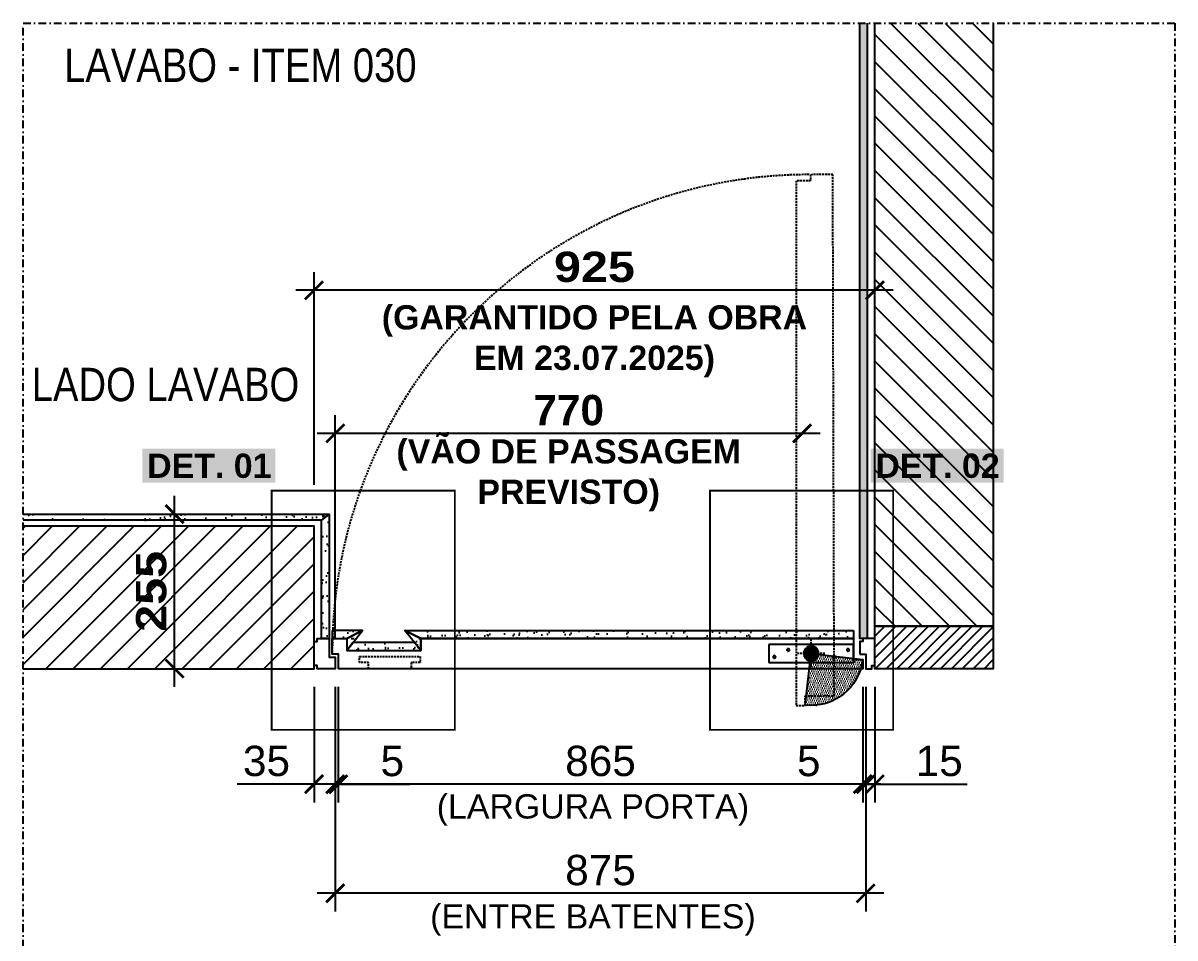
# Model space of a CAD drawing. Header units: millimetres. Extents: x -63251 to 507826, y 5339 to 217512.
# Drawn here: x 87599 to 89499, y 89381 to 90891 of the extents above; entities that cross this region are included whole.
import ezdxf

# ---------------------------------------------------------------- set-up
doc = ezdxf.new("R2010")
doc.units = ezdxf.units.MM
doc.header["$PDMODE"] = 3
doc.linetypes.add('TRAÇO 1-1', pattern=[9.524999999999995, 6.349999999999998, -3.174999999999998])
doc.linetypes.add('TRAÇO E PONTO 1-1', pattern=[25.399999999999995, 12.7, -6.349999999999998, 0, -6.349999999999998])
for name, color, linetype in [('COTAS', 9, 'Continuous'), ('DB 1475.24 - Amanda Rosales e Bruno Haidar - Terreo - Obra$0$ARQ-PISO-01', 8, 'Continuous'), ('DETALHE', 10, 'Continuous'), ('FERRAGEM', 3, 'Continuous'), ('GESSO', 1, 'Continuous'), ('LAYOUT', 4, 'Continuous'), ('MARCENARIA', 4, 'Continuous'), ('MARCENARIA . M', 4, 'Continuous'), ('PAREDE', 94, 'Continuous'), ('PROJEÇÃO', 8, 'Continuous'), ('TEXTO', 105, 'Continuous'), ('TEXTO TRAÇO PONTO', 105, 'TRAÇO E PONTO 1-1')]:
    doc.layers.add(name, color=color, linetype=linetype)
doc.styles.add('MEDIDA OFICIAL', font='ariblk.ttf')
doc.styles.add('PADRÃO', font='arial.ttf')
doc.styles.add('PADRÃO NEGRITO', font='arialbd.ttf')
doc.styles.add('TITULO', font='swissck.ttf')
doc.dimstyles.new('1-20', dxfattribs={"dimscale": 20, "dimtxt": 2.5, "dimasz": 1.5, "dimexe": 1.5, "dimexo": 1.5, "dimtad": 1, "dimtxsty": 'PADRÃO', "dimblk": 'ARCHTICK', "dimcen": 2.5, "dimdle": 1.5, "dimclrd": 9, "dimclre": 9, "dimclrt": 6, "dimadec": 0, "dimazin": 0, "dimtfac": 1, "dimtmove": 0, "dimatfit": 3, "dimfxl": 1.25, "dimlwd": -1, "dimlwe": -1, "dimarcsym": 0})
doc.dimstyles.new('1-20 VERDE', dxfattribs={"dimscale": 20, "dimtxt": 2.5, "dimasz": 1.5, "dimexe": 1.5, "dimexo": 1.5, "dimtad": 1, "dimtxsty": 'PADRÃO NEGRITO', "dimblk": 'ARCHTICK', "dimcen": 2.5, "dimdle": 1.5, "dimclrd": 9, "dimclre": 9, "dimclrt": 102, "dimadec": 0, "dimazin": 0, "dimtfac": 1, "dimtmove": 0, "dimatfit": 3, "dimfxl": 1.25, "dimlwd": -1, "dimlwe": -1, "dimarcsym": 0})
doc.dimstyles.new('Med. Ofic.1-20', dxfattribs={"dimscale": 20, "dimtxt": 2.5, "dimasz": 1.5, "dimexe": 1.5, "dimexo": 1.5, "dimtad": 1, "dimtxsty": 'MEDIDA OFICIAL', "dimblk": 'ARCHTICK', "dimcen": 2.5, "dimdle": 1.5, "dimclrd": 9, "dimclre": 9, "dimclrt": 10, "dimadec": 0, "dimazin": 0, "dimtfac": 1, "dimtmove": 0, "dimatfit": 3, "dimfxl": 1.25, "dimlwd": -1, "dimlwe": -1, "dimarcsym": 0})
pattern_1 = [(74.36991540190378, (103483.6075950137, -39066.51193267379), (-15.3224155563173, 19.09651535593669), [0, -19.30399999999999, 0, -21.58999999999999, 0, -20.63749999999999]), (44.36991540190374, (103483.6075950137, -39066.51193267379), (-3.523834756584147, 42.15870142483387), [0, -10.41399999999999, 0, -17.39899999999997, 0, -6.667499999999992]), (4.369915401903683, (103471.1107979182, -39075.88453654658), (31.59657189758846, 23.78726828621821), [0, -6.34999999999999, 0, -22.85999999999996, 0, -29.84499999999996]), (354.3699154019038, (103471.1107979182, -39075.88453654658), (23.85436853890376, 31.82387389696857), [0, -3.174999999999999, 0, -14.986, 0, -17.14499999999999])]

# ---------------------------------------------------------------- blocks, each defined once
blk = doc.blocks.new('_ArchTick')
at = {"color": 0, "linetype": 'ByBlock', "const_width": 0.15}
blk.add_lwpolyline([(-0.5, -0.5), (0.5, 0.5)], dxfattribs=at)
blk = doc.blocks.new('*D1539')
at = {"layer": 'COTAS', "color": 9, "transparency": 16777216}
for p, q in [((88984.23649449287, 89795.69812733524), (88984.23649449287, 89605.15764727807)), ((88989.23649127514, 89795.69815020596), (88989.23649127514, 89605.15764727807)), ((88984.23649449287, 89635.15764727807), (88866.08506202357, 89635.15764727807)), ((88989.23649127514, 89635.15764727807), (88984.23649449287, 89635.15764727807)), ((88989.23649127514, 89635.15764727807), (89019.23649127514, 89635.15764727807))]:
    blk.add_line(p, q, dxfattribs=at)
at = {"layer": 'Defpoints', "color": 0, "transparency": 16777216}
for p in [(88984.23649449287, 89825.69812733524), (88989.23649127514, 89825.69815020596), (88984.23649449287, 89635.15764727807)]:
    blk.add_point(p, dxfattribs=at)
at = {"layer": 'COTAS', "color": 9, "transparency": 16777216, "xscale": 30, "yscale": 30, "zscale": 30}
blk.add_blockref('_ArchTick', (88984.23649449287, 89635.15764727807), dxfattribs=at)
at = {"layer": 'COTAS', "color": 9, "transparency": 16777216, "xscale": 30, "yscale": 30, "zscale": 30, "rotation": 180}
blk.add_blockref('_ArchTick', (88989.23649127514, 89635.15764727807), dxfattribs=at)
at = {"layer": 'COTAS', "color": 6, "transparency": 16777216, "insert": (88895.16077825821, 89673.08397742813), "char_height": 50, "attachment_point": 5, "style": 'PADRÃO'}
blk.add_mtext('5', dxfattribs=at)
blk = doc.blocks.new('*D1540')
at = {"layer": 'COTAS', "color": 9, "transparency": 16777216}
for p, q in [((88119.23809897389, 89795.69801261333), (88119.23809897389, 89605.15753321412)), ((88984.23679627923, 89795.69801284824), (88984.23679627923, 89605.15753321412)), ((89014.23679627923, 89635.15753321412), (88089.23809897389, 89635.15753321412))]:
    blk.add_line(p, q, dxfattribs=at)
at = {"layer": 'Defpoints', "color": 0, "transparency": 16777216}
for p in [(88119.23809897389, 89825.69801261333), (88984.23679627923, 89825.69801284824), (88119.23809897389, 89635.15753321412)]:
    blk.add_point(p, dxfattribs=at)
at = {"layer": 'COTAS', "color": 9, "transparency": 16777216, "xscale": 30, "yscale": 30, "zscale": 30, "rotation": 180}
blk.add_blockref('_ArchTick', (88119.23809897389, 89635.15753321412), dxfattribs=at)
at = {"layer": 'COTAS', "color": 9, "transparency": 16777216, "xscale": 30, "yscale": 30, "zscale": 30}
blk.add_blockref('_ArchTick', (88984.23679627923, 89635.15753321412), dxfattribs=at)
at = {"layer": 'COTAS', "color": 6, "transparency": 16777216, "insert": (88551.73744762657, 89673.18618260021), "char_height": 50, "attachment_point": 5, "style": 'PADRÃO'}
blk.add_mtext('865', dxfattribs=at)
blk = doc.blocks.new('*D1541')
at = {"layer": 'COTAS', "color": 9, "transparency": 16777216}
for p, q in [((88114.23795706112, 89795.69798626465), (88114.23795706112, 89605.15753321412)), ((88119.23809897389, 89795.69801261333), (88119.23809897389, 89605.15753321412)), ((88114.23795706112, 89635.15753321412), (88084.23795706112, 89635.15753321412)), ((88114.23795706112, 89635.15753321412), (88119.23809897389, 89635.15753321412)), ((88119.23809897389, 89635.15753321412), (88237.38953144319, 89635.15753321412))]:
    blk.add_line(p, q, dxfattribs=at)
at = {"layer": 'Defpoints', "color": 0, "transparency": 16777216}
for p in [(88114.23795706112, 89825.69798626465), (88119.23809897389, 89825.69801261333), (88119.23809897389, 89635.15753321412)]:
    blk.add_point(p, dxfattribs=at)
at = {"layer": 'COTAS', "color": 9, "transparency": 16777216, "xscale": 30, "yscale": 30, "zscale": 30}
blk.add_blockref('_ArchTick', (88114.23795706112, 89635.15753321412), dxfattribs=at)
at = {"layer": 'COTAS', "color": 9, "transparency": 16777216, "xscale": 30, "yscale": 30, "zscale": 30, "rotation": 180}
blk.add_blockref('_ArchTick', (88119.23809897389, 89635.15753321412), dxfattribs=at)
at = {"layer": 'COTAS', "color": 6, "transparency": 16777216, "insert": (88208.31381520854, 89673.08386336418), "char_height": 50, "attachment_point": 5, "style": 'PADRÃO'}
blk.add_mtext('5', dxfattribs=at)
blk = doc.blocks.new('*D1542')
at = {"layer": 'COTAS', "color": 9, "transparency": 16777216}
for p, q in [((88114.23795706112, 89795.69798626465), (88114.23795706112, 89425.15753321412)), ((88989.23649127514, 89795.6979862521), (88989.23649127514, 89425.15753321412)), ((89019.23649127514, 89455.15753321412), (88084.23795706112, 89455.15753321412))]:
    blk.add_line(p, q, dxfattribs=at)
at = {"layer": 'Defpoints', "color": 0, "transparency": 16777216}
for p in [(88114.23795706112, 89825.69798626465), (88989.23649127514, 89825.6979862521), (88114.23795706112, 89455.15753321412)]:
    blk.add_point(p, dxfattribs=at)
at = {"layer": 'COTAS', "color": 9, "transparency": 16777216, "xscale": 30, "yscale": 30, "zscale": 30, "rotation": 180}
blk.add_blockref('_ArchTick', (88114.23795706112, 89455.15753321412), dxfattribs=at)
at = {"layer": 'COTAS', "color": 9, "transparency": 16777216, "xscale": 30, "yscale": 30, "zscale": 30}
blk.add_blockref('_ArchTick', (88989.23649127514, 89455.15753321412), dxfattribs=at)
at = {"layer": 'COTAS', "color": 6, "transparency": 16777216, "insert": (88551.73722416813, 89493.18618260021), "char_height": 50, "attachment_point": 5, "style": 'PADRÃO'}
blk.add_mtext('875', dxfattribs=at)
blk = doc.blocks.new('*D1543')
at = {"layer": 'COTAS', "color": 9, "ltscale": 0.4, "transparency": 16777216}
for p, q in [((88079.23744663715, 90128.8691113327), (88079.23744663715, 90479.85364705764)), ((89004.23692380688, 89943.86931765702), (89004.23692380688, 90479.85364705764))]:
    blk.add_line(p, q, dxfattribs=at)
at = {"layer": 'COTAS', "color": 9, "linetype": 'Continuous', "ltscale": 0.4, "transparency": 16777216}
blk.add_line((89034.23692380688, 90449.85364705764), (88049.23744663715, 90449.85364705764), dxfattribs=at)
at = {"layer": 'Defpoints', "color": 0, "ltscale": 0.4, "transparency": 16777216}
for p in [(88079.23744663715, 90449.85364705764), (88079.23744663715, 90098.8691113327), (89004.23692380688, 89913.86931765702)]:
    blk.add_point(p, dxfattribs=at)
at = {"layer": 'COTAS', "color": 9, "ltscale": 0.4, "transparency": 16777216, "xscale": 30, "yscale": 30, "zscale": 30, "rotation": 180}
blk.add_blockref('_ArchTick', (88079.23744663715, 90449.85364705764), dxfattribs=at)
at = {"layer": 'COTAS', "color": 9, "ltscale": 0.4, "transparency": 16777216, "xscale": 30, "yscale": 30, "zscale": 30}
blk.add_blockref('_ArchTick', (89004.23692380688, 90449.85364705764), dxfattribs=at)
at = {"layer": 'COTAS', "color": 10, "ltscale": 0.4, "transparency": 16777216, "insert": (88541.73718522201, 90488.20630735777), "char_height": 50, "attachment_point": 5, "style": 'MEDIDA OFICIAL'}
blk.add_mtext('925', dxfattribs=at)
blk = doc.blocks.new('*D1544')
at = {"layer": 'COTAS', "color": 9, "ltscale": 0.4, "transparency": 16777216}
for p, q in [((88114.23795706117, 89874.69829306561), (88114.23795706117, 90243.87029844079)), ((88914.21893834033, 90213.87029844079), (88084.23795706117, 90213.87029844079))]:
    blk.add_line(p, q, dxfattribs=at)
at = {"layer": 'Defpoints', "color": 0, "ltscale": 0.4, "transparency": 16777216}
for p in [(88114.23795706117, 90213.87029844079), (88884.21893834033, 90213.87029844079), (88114.23795706117, 89844.69829306561)]:
    blk.add_point(p, dxfattribs=at)
at = {"layer": 'COTAS', "color": 9, "ltscale": 0.4, "transparency": 16777216, "xscale": 30, "yscale": 30, "zscale": 30, "rotation": 180}
blk.add_blockref('_ArchTick', (88114.23795706117, 90213.87029844079), dxfattribs=at)
at = {"layer": 'COTAS', "color": 9, "ltscale": 0.4, "transparency": 16777216, "xscale": 30, "yscale": 30, "zscale": 30}
blk.add_blockref('_ArchTick', (88884.21893834033, 90213.87029844079), dxfattribs=at)
at = {"layer": 'COTAS', "color": 102, "ltscale": 0.4, "transparency": 16777216, "insert": (88499.22844770075, 90251.89894782688), "char_height": 50, "attachment_point": 5, "style": 'PADRÃO NEGRITO'}
blk.add_mtext('770', dxfattribs=at)
blk = doc.blocks.new('*D1545')
at = {"layer": 'COTAS', "color": 9, "transparency": 16777216}
for p, q in [((88079.23742875422, 89795.69801261334), (88079.23742875422, 89605.15753321412)), ((88114.23795706112, 89795.69798626465), (88114.23795706112, 89605.15753321412)), ((88079.23742875422, 89635.15753321412), (87952.2728994227, 89635.15753321412)), ((88144.23795706112, 89635.15753321412), (88079.23742875422, 89635.15753321412))]:
    blk.add_line(p, q, dxfattribs=at)
at = {"layer": 'Defpoints', "color": 0, "transparency": 16777216}
for p in [(88079.23742875422, 89825.69801261334), (88114.23795706112, 89825.69798626465), (88079.23742875422, 89635.15753321412)]:
    blk.add_point(p, dxfattribs=at)
at = {"layer": 'COTAS', "color": 9, "transparency": 16777216, "xscale": 30, "yscale": 30, "zscale": 30, "rotation": 180}
blk.add_blockref('_ArchTick', (88079.23742875422, 89635.15753321412), dxfattribs=at)
at = {"layer": 'COTAS', "color": 9, "transparency": 16777216, "xscale": 30, "yscale": 30, "zscale": 30}
blk.add_blockref('_ArchTick', (88114.23795706112, 89635.15753321412), dxfattribs=at)
at = {"layer": 'COTAS', "color": 6, "transparency": 16777216, "insert": (88000.75516408846, 89673.20323580621), "char_height": 50, "attachment_point": 5, "style": 'PADRÃO'}
blk.add_mtext('35', dxfattribs=at)
blk = doc.blocks.new('*D1546')
at = {"layer": 'COTAS', "color": 9, "transparency": 16777216}
for p, q in [((88989.23649127514, 89795.6981003161), (88989.23649127514, 89605.15753321412)), ((89004.23692380688, 89795.69798456904), (89004.23692380688, 89605.15753321412)), ((88989.23649127514, 89635.15753321412), (88959.23649127514, 89635.15753321412)), ((88989.23649127514, 89635.15753321412), (89004.23692380688, 89635.15753321412)), ((89004.23692380688, 89635.15753321412), (89156.52887469364, 89635.15753321412))]:
    blk.add_line(p, q, dxfattribs=at)
at = {"layer": 'Defpoints', "color": 0, "transparency": 16777216}
for p in [(88989.23649127514, 89825.6981003161), (89004.23692380688, 89825.69798456904), (89004.23692380688, 89635.15753321412)]:
    blk.add_point(p, dxfattribs=at)
at = {"layer": 'COTAS', "color": 9, "transparency": 16777216, "xscale": 30, "yscale": 30, "zscale": 30}
blk.add_blockref('_ArchTick', (88989.23649127514, 89635.15753321412), dxfattribs=at)
at = {"layer": 'COTAS', "color": 9, "transparency": 16777216, "xscale": 30, "yscale": 30, "zscale": 30, "rotation": 180}
blk.add_blockref('_ArchTick', (89004.23692380688, 89635.15753321412), dxfattribs=at)
at = {"layer": 'COTAS', "color": 6, "transparency": 16777216, "insert": (89110.38289925027, 89673.18618260021), "char_height": 50, "attachment_point": 5, "style": 'PADRÃO'}
blk.add_mtext('15', dxfattribs=at)
blk = doc.blocks.new('*D1547')
at = {"layer": 'COTAS', "color": 9, "linetype": 'Continuous', "ltscale": 0.4, "transparency": 16777216}
blk.add_line((87849.23795706169, 89795.69801261331), (87849.23795706169, 90110.69864291759), dxfattribs=at)
at = {"layer": 'COTAS', "color": 9, "ltscale": 0.4, "transparency": 16777216}
for p, q in [((87879.23795706124, 90080.69864291759), (87879.23795706169, 90080.69864291759)), ((87879.2379570611, 89825.69801261331), (87879.23795706169, 89825.69801261331))]:
    blk.add_line(p, q, dxfattribs=at)
at = {"layer": 'Defpoints', "color": 0, "ltscale": 0.4, "transparency": 16777216}
for p in [(87849.23795706124, 90080.69864291759), (87849.23795706169, 90080.69864291759), (87849.2379570611, 89825.69801261331)]:
    blk.add_point(p, dxfattribs=at)
at = {"layer": 'COTAS', "color": 9, "ltscale": 0.4, "transparency": 16777216, "xscale": 30, "yscale": 30, "zscale": 30}
for p, rotation in [((87849.23795706169, 90080.69864291759), 90), ((87849.23795706169, 89825.69801261331), 270)]:
    blk.add_blockref('_ArchTick', p, dxfattribs=dict(at, rotation=rotation))
at = {"layer": 'COTAS', "color": 10, "ltscale": 0.4, "transparency": 16777216, "insert": (87810.88529676155, 89953.19832776542), "char_height": 50, "attachment_point": 5, "rotation": 90, "style": 'MEDIDA OFICIAL'}
blk.add_mtext('255', dxfattribs=at)
blk = doc.blocks.new('pivo geris')
at = {"transparency": 33554636}
h = blk.add_hatch(dxfattribs=at)
h.set_pattern_fill('DOTS', color=254)
h.set_pattern_definition([(0, (-34510.69790847076, -14758.76959455385), (0.79375, 1.5875), [0, -1.5875])])
edge = h.paths.add_edge_path()
edge.add_arc((2.328306436538696e-08, 0), 12.5, 0, 360)
at = {"layer": 'FERRAGEM', "color": 102, "linetype": 'TRAÇO 1-1', "ltscale": 0.1}
blk.add_lwpolyline([(-70.00000000005821, 14.99999999999636), (69.99999999994179, 14.99999999999636), (69.99999999994179, -15.00000000000364), (-70.00000000005821, -15.00000000000364)], close=True, dxfattribs=at)
for centre, radius in [((-60.75000000005821, 5.750000000021828), 2.25), ((-5.820766091346741e-11, 0), 12.5), ((-5.820766091346741e-11, 0), 7), ((37.75000017491402, 5.750000000021828), 2.25), ((-37.75000000005821, -5.750000000003638), 2.25), ((60.75000017491402, -5.750000000003638), 2.25)]:
    blk.add_circle(centre, radius, dxfattribs=at)
at = {"layer": 'LAYOUT', "color": 10, "linetype": 'TRAÇO 1-1', "ltscale": 0.5}
for p, q in [((-5.820766091346741e-11, -22.5), (-5.820766091346741e-11, 22.5)), ((-22.50000000005821, 0), (22.49999999994179, 0))]:
    blk.add_line(p, q, dxfattribs=at)

msp = doc.modelspace()

# ---------------------------------------------------------------- hatches: boundary and pattern name
at = {"layer": 'DB 1475.24 - Amanda Rosales e Bruno Haidar - Terreo - Obra$0$ARQ-PISO-01'}
h = msp.add_hatch(dxfattribs=at)
h.set_pattern_fill('ANSI31', color=256, scale=10, angle=450)
h.set_pattern_definition([(135, (201575.990860007, 34202.17394800644), (-22.45064030267289, -22.45064030267288), [])])
h.paths.add_polyline_path([(89004.23743056953, 90890.69734134126), (89004.23743056953, 89895.69798456904), (89199.23667413156, 89895.69798456904), (89199.23667413156, 90890.69734134126)])
h = msp.add_hatch(dxfattribs=at)
h.set_pattern_fill('ANSI31', color=256, scale=10, angle=360)
h.set_pattern_definition([(45, (33375.71323001565, -22448.05541682411), (-22.45064030267288, 22.45064030267289), [])])
h.paths.add_polyline_path([(87599.23795706115, 90060.69801261334), (88079.23812738775, 90060.69801308392), (88079.2377867345, 90015.6980121427), (88079.23709398347, 90015.69801355459), (88079.23743463671, 89825.6980144958), (87599.23795706115, 89825.69801261334)])
at = {"layer": 'GESSO'}
h = msp.add_hatch(dxfattribs=at)
h.set_pattern_fill('ANSI31', color=256, scale=4)
h.set_pattern_definition([(45, (-359843.2722778517, 63750.17234280531), (-8.980256121069154, 8.980256121069154), [])])
h.paths.add_polyline_path([(89199.23667413156, 89895.69798456901), (89004.23692380688, 89895.69798456904), (89004.23692380688, 89825.69798456904), (89199.23667413156, 89825.69798456901)])
at = {"layer": 'MARCENARIA . M'}
h = msp.add_hatch(dxfattribs=at)
h.set_pattern_fill('AR-SAND', color=10, scale=0.5)
h.set_pattern_definition([(37.50000000000001, (23199.35344592156, -21955.53196668679), (-0.8000156479920228, 24.47066186646712), [0, -19.304, 0, -21.59, 0, -20.6375]), (7.499999999999999, (23199.35344592156, -21955.53196668679), (22.47616415690013, 35.84125502841771), [0, -10.414, 0, -17.399, 0, -6.6675]), (327.5, (23183.73244592156, -21955.53196668679), (39.5496185120729, 0.0718592339272881), [0, -6.35, 0, -22.86, 0, -29.845]), (317.5, (23183.73244592156, -21955.53196668679), (38.17782262361486, 11.14646616286081), [0, -3.175, 0, -14.986, 0, -17.145])])
h.paths.add_polyline_path([(88991.73618467366, 90890.69734134126), (88979.23732135701, 90890.69734134126), (88979.23713527361, 89875.69764130084), (88991.73375404335, 89875.69778699215)])
h = msp.add_hatch(dxfattribs=at)
h.set_pattern_fill('AR-SAND', color=10, scale=0.5)
h.set_pattern_definition([(37.50000000000001, (22306.85387795939, -21965.53241777941), (-0.8000156479920228, 24.47066186646712), [0, -19.304, 0, -21.59, 0, -20.6375]), (7.499999999999999, (22306.85387795939, -21965.53241777941), (22.47616415690013, 35.84125502841771), [0, -10.414, 0, -17.399, 0, -6.6675]), (327.5, (22291.2328779594, -21965.53241777941), (39.5496185120729, 0.0718592339272881), [0, -6.35, 0, -22.86, 0, -29.845]), (317.5, (22291.2328779594, -21965.53241777941), (38.17782262361486, 11.14646616286081), [0, -3.175, 0, -14.986, 0, -17.145])])
h.paths.add_polyline_path([(88104.23795706114, 90080.69864291756), (87599.23795706115, 90080.69864291756), (87599.23795706115, 90070.69832776545), (88091.73795706114, 90070.69832776545)])
h = msp.add_hatch(dxfattribs=at)
h.set_pattern_fill('AR-SAND', color=10, scale=0.5)
h.set_pattern_definition([(37.50000000000001, (22311.85447982485, -21965.53241777941), (-0.8000156479920228, 24.47066186646712), [0, -19.304, 0, -21.59, 0, -20.6375]), (7.499999999999999, (22311.85447982485, -21965.53241777941), (22.47616415690013, 35.84125502841771), [0, -10.414, 0, -17.399, 0, -6.6675]), (327.5, (22296.23347982485, -21965.53241777941), (39.5496185120729, 0.0718592339272881), [0, -6.35, 0, -22.86, 0, -29.845]), (317.5, (22296.23347982485, -21965.53241777941), (38.17782262361486, 11.14646616286081), [0, -3.175, 0, -14.986, 0, -17.145])])
h.paths.add_polyline_path([(88104.23795706114, 90080.69864291756), (88091.73795706114, 90070.69832776545), (88091.73795706117, 89875.69799081911), (88104.23795706117, 89875.69823157293)])
h = msp.add_hatch(dxfattribs=at)
h.set_pattern_fill('AR-SAND', color=10, scale=0.5, angle=89.99999999999999)
h.set_pattern_definition([(127.5, (200701.3669183865, 24365.31459469716), (-24.47066186646712, -0.8000156479920154), [0, -19.304, 0, -21.59, 0, -20.6375]), (97.49999999999994, (200701.3669183865, 24365.31459469716), (-35.84125502841771, 22.47616415690014), [0, -10.414, 0, -17.399, 0, -6.6675]), (57.49999999999995, (200701.3669183865, 24349.69359469712), (-0.07185923392727599, 39.5496185120729), [0, -6.349999999999985, 0, -22.85999999999994, 0, -29.84499999999994]), (47.49999999999996, (200701.3669183865, 24349.69359469712), (-11.1464661628608, 38.17782262361486), [0, -3.175, 0, -14.986, 0, -17.145])])
h.paths.add_polyline_path([(88159.23749594715, 89888.69806628296), (88133.23724904323, 89875.69797130598), (88109.23747569206, 89875.69771413965), (88109.23746945403, 89888.69806004467)])
h = msp.add_hatch(dxfattribs=at)
h.set_pattern_fill('AR-SAND', color=10, scale=0.5, angle=36.8699154019038)
h.set_pattern_definition(pattern_1)
h.paths.add_polyline_path([(88133.23724904325, 89875.69797130598), (88159.23747257305, 89888.69825861973), (88133.23722658637, 89855.69691901514)])
h = msp.add_hatch(dxfattribs=at)
h.set_pattern_fill('AR-SAND', color=10, scale=0.5, angle=89.99999999999999)
h.set_pattern_definition([(127.5, (200701.3667860289, 24365.31445061699), (-24.47066186646712, -0.8000156479920154), [0, -19.304, 0, -21.59, 0, -20.6375]), (97.49999999999994, (200701.3667860289, 24365.31445061699), (-35.84125502841771, 22.47616415690014), [0, -10.414, 0, -17.399, 0, -6.6675]), (57.49999999999995, (200701.3667860289, 24349.69345061695), (-0.07185923392727599, 39.5496185120729), [0, -6.349999999999985, 0, -22.85999999999994, 0, -29.84499999999994]), (47.49999999999996, (200701.3667860289, 24349.69345061695), (-11.1464661628608, 38.17782262361486), [0, -3.175, 0, -14.986, 0, -17.145])])
h.paths.add_polyline_path([(88229.23736917281, 89888.69792220279), (88255.23761607673, 89875.69782722581), (88969.23731706539, 89875.69771413982), (88969.23732330342, 89888.69806004484)])
h = msp.add_hatch(dxfattribs=at)
h.set_pattern_fill('AR-SAND', color=10, scale=0.5, angle=36.8699154019038)
h.set_pattern_definition(pattern_1)
h.paths.add_polyline_path([(88255.23776091044, 89875.69797130598), (88229.23753738064, 89888.69825861973), (88255.23778336732, 89855.69691901514)])
h = msp.add_hatch(dxfattribs=at)
h.set_pattern_fill('AR-SAND', color=10, scale=0.5, angle=89.99999999999999)
h.set_pattern_definition([(127.5, (200631.3667282904, 24345.31378265187), (-24.47066186646712, -0.8000156479920154), [0, -19.304, 0, -21.59, 0, -20.6375]), (97.49999999999994, (200631.3667282904, 24345.31378265187), (-35.84125502841771, 22.47616415690014), [0, -10.414, 0, -17.399, 0, -6.6675]), (57.49999999999995, (200631.3667282904, 24329.69278265182), (-0.07185923392727599, 39.5496185120729), [0, -6.349999999999986, 0, -22.85999999999995, 0, -29.84499999999995]), (47.49999999999996, (200631.3667282904, 24329.69278265182), (-11.1464661628608, 38.17782262361486), [0, -3.175, 0, -14.986, 0, -17.145])])
h.paths.add_polyline_path([(88244.99537170312, 89868.69727207659), (88255.23774094874, 89855.69692400564), (88133.23723656725, 89855.69692400558), (88143.48028258343, 89868.69813367145)])
h = msp.add_hatch(dxfattribs=at)
h.set_pattern_fill('DOTS', color=10, scale=2.305291958844736, angle=534.5114897654911)
h.set_pattern_definition([(174.5114897654907, (95756.4673241597, 33246.76809506922), (-2.171467960895306, -3.467857199592262), [0, -3.659650984666015])])
edge = h.paths.add_edge_path()
edge.add_line((88899.21871547059, 89850.69797083989), (88889.21858029591, 89765.67989326031))
edge.add_arc((88899.21871547094, 89850.6979708395), 85.60418341856474, 983.2914870601244, 1073.291487060724)
edge.add_line((88984.2367930501, 89840.69783566521), (88899.21871547058, 89850.69797083986))

# ---------------------------------------------------------------- linework, layer by layer
at = {"layer": 'DETALHE', "linetype": 'TRAÇO 1-1', "ltscale": 0.4, "const_width": 3}
for points in [[(88311.43313559378, 89724.76855051435), (88311.43313559378, 90119.31741045837), (88009.20539550507, 90119.3174104582), (88009.20539550507, 89724.76855051417)], [(89034.58221064904, 89724.76855051433), (89034.58221064905, 90119.31741045845), (88732.35447056034, 90119.3174104583), (88732.35447056033, 89724.76855051416)]]:
    msp.add_lwpolyline(points, close=True, dxfattribs=at)
at = {"layer": 'GESSO'}
msp.add_lwpolyline([(89004.23692380688, 89895.69798456904), (89199.23667413156, 89895.69798456901), (89199.23667413156, 89825.69798456901), (89004.23692380688, 89825.69798456904)], close=True, dxfattribs=at)
at = {"layer": 'MARCENARIA'}
for points in [[(88079.23795706114, 89830.69801261333), (88079.23795706118, 89870.69815565436), (88084.23795706156, 89870.69815565436), (88084.23795706156, 89875.69811119602), (88104.23795706121, 89875.69811119602), (88104.23795706117, 89844.69829306561), (88114.23795706117, 89844.69829306561), (88114.23795706117, 89825.69801261333), (88084.23795706152, 89825.69801261333), (88084.23795706152, 89830.69801261333), (88079.23795706114, 89830.69801261333)], [(88119.34157764296, 89825.69801261333), (88119.34157764296, 89849.66032707795), (88109.3423414413, 89849.66032707795), (88109.34081384462, 89875.69825108619), (88133.23723656712, 89875.69797130585), (88133.2372303292, 89855.69692400558), (88255.23774113764, 89855.69692400564), (88255.23728381396, 89875.69820361557), (88969.21882911913, 89875.697971306), (88969.21854865337, 89840.69755790652), (88984.2367898211, 89840.69783566523), (88984.23679627923, 89825.69801327123), (88119.23809897389, 89825.69801261333)]]:
    msp.add_lwpolyline(points, dxfattribs=at)
at = {"layer": 'MARCENARIA . M'}
msp.add_lwpolyline([(88979.21887096053, 89849.69796437904), (88989.23649130539, 89849.69796437907), (88989.2364912449, 89825.6981003161), (88999.23692380688, 89825.69798456904), (88999.23692380688, 89830.6981622317), (89004.23675215531, 89830.6981622317), (89004.23675215531, 89875.69771414646), (88984.21887096051, 89875.69771366657), (88984.21887096053, 89870.69767226337), (88979.21887096053, 89870.69767226337)], close=True, dxfattribs=at)
at = {"layer": 'MARCENARIA . M', "color": 10}
msp.add_lwpolyline([(88889.218580296, 89765.67989326037), (88899.2187154706, 89850.69797083989), (88984.23679305016, 89840.69783566523, -0.4142135623728545)], format="xyb", close=True, dxfattribs=at)
at = {"layer": 'PAREDE', "color": 10, "linetype": 'ByBlock'}
for points in [[(88991.73618467366, 90890.69734134126), (88991.73356795992, 89875.69771414646), (88979.23732135704, 89875.69771414653), (88979.23732135701, 90890.69734134126)], [(87599.23795706115, 90080.69864291756), (88104.23795706114, 90080.69864291756), (88091.73795706114, 90070.69832776545), (87599.23795706115, 90070.69832776545)]]:
    msp.add_lwpolyline(points, dxfattribs=at)
at = {"layer": 'PAREDE'}
for points in [[(89199.23667413156, 90890.69734134126), (89199.23667413156, 89895.69798456904), (89004.23743056953, 89895.69798456904), (89004.23743056953, 90890.69734134126)], [(87599.23795706115, 89825.69801261334), (88079.23795706115, 89825.69801261334), (88079.23795706115, 90015.69801261334), (88079.23795706114, 90015.69801261331), (88079.23795706114, 90060.69801261331), (87599.23795706115, 90060.69801261334)]]:
    msp.add_lwpolyline(points, dxfattribs=at)
at = {"layer": 'PAREDE', "color": 10, "linetype": 'ByBlock'}
for points in [[(88091.73795706114, 90070.69832776545), (88104.23795706114, 90080.69864291756), (88104.23795706117, 89875.69811119602), (88091.73795706117, 89875.69811119602)], [(88109.23747569208, 89888.69806004467), (88109.23746945402, 89875.69771413965), (88133.23724904325, 89875.69797130598), (88159.23750842323, 89888.69806628296)], [(88133.2372303292, 89855.69692400558), (88159.23747257305, 89888.69825861976), (88133.23725652887, 89875.69798128685)], [(88969.23731706537, 89888.69806004484), (88969.23732330343, 89875.69771413982), (88255.23774843436, 89875.69797130598), (88229.23748905437, 89888.69806628296)], [(88255.23773720591, 89855.69692899607), (88229.23752490456, 89888.69825861976), (88255.23774094874, 89875.69798128685)], [(88143.48028882148, 89868.69813367145), (88133.2372303292, 89855.69692400558), (88255.23774094875, 89855.69692400564), (88244.9953841792, 89868.69727207659)]]:
    msp.add_lwpolyline(points, close=True, dxfattribs=at)
at = {"layer": 'PROJEÇÃO', "color": 21, "linetype": 'TRAÇO 1-1', "ltscale": 0.5}
msp.add_lwpolyline([(88874.21875510254, 89764.69741921987), (88889.2184348868, 89764.69742567795), (88889.21829997934, 89780.67873254413), (88937.21880186103, 89780.67936742486), (88934.88218478432, 90640.67603450139), (88898.16734556136, 90640.57434224381), (88898.19479530198, 90630.52269262), (88874.21875442959, 90630.57510684727), (88874.21875510254, 89764.69741921987)], dxfattribs=at)
msp.add_lwpolyline([(88239.23809897395, 89825.69801261339), (88169.23809897395, 89825.69801261339), (88169.23809897395, 89835.69801261339), (88154.23809897395, 89835.69801261339), (88154.23809897395, 89845.69801261339), (88254.23809897395, 89845.69801261339), (88254.23809897395, 89835.69801261339), (88239.23809897395, 89835.69801261339)], close=True, dxfattribs=at)
msp.add_arc((88896.00752602449, 89853.9963026505), 786.6771341023414, 89.99999999999913, 180.3158021855544, dxfattribs=at)
at = {"layer": 'TEXTO TRAÇO PONTO'}
msp.add_lwpolyline([(87599.23795706115, 90890.69734134126), (89499.23708931718, 90890.69734134126), (89499.23708931718, 89212.78947698176), (87599.23795706115, 89212.78947698176)], close=True, dxfattribs=at)

# ---------------------------------------------------------------- block references
at = {"layer": 'MARCENARIA', "xscale": -1}
msp.add_blockref('pivo geris', (88899.21871315321, 89850.69797133702), dxfattribs=at)

# ---------------------------------------------------------------- texts
at = {"layer": 'COTAS', "color": 6, "char_height": 40, "attachment_point": 2, "style": 'PADRÃO'}
for s, insert, width in [('{\\fArial|b1|i0|c0|p34;\\C10;(GARANTIDO PELA OBRA EM 23.07.2025)}', (88541.73718522201, 90425.23360679948), 776.2821940129415), ('(LARGURA PORTA)', (88539.23735717256, 89618.50861402183), 1337.502726911034), ('(ENTRE BATENTES)', (88539.23735717253, 89437.11622857366), 1337.502726911034)]:
    msp.add_mtext(s, dxfattribs=dict(at, insert=insert, width=width))
at = {"layer": 'COTAS', "color": 102, "insert": (88499.22844770075, 90204.23020903533), "char_height": 40, "width": 614.8021428304401, "attachment_point": 2, "style": 'PADRÃO NEGRITO'}
msp.add_mtext('(VÃO DE PASSAGEM PREVISTO)', dxfattribs=at)
at = {"layer": 'DETALHE', "color": 105, "char_height": 40, "width": 203.4144438362202, "attachment_point": 1, "style": 'PADRÃO', "bg_fill": 1, "box_fill_scale": 1.2, "bg_fill_color": 50, "bg_fill_transparency": 0}
for s, insert in [('{\\fArial|b1|i0|c0|p34;DET. 01}', (87804.02201532724, 90180.42509069023)), ('{\\fArial|b1|i0|c0|p34;DET. 02}', (89005.15852848941, 90180.42509069023))]:
    msp.add_mtext(s, dxfattribs=dict(at, insert=insert))
at = {"layer": 'TEXTO', "color": 1, "char_height": 55, "width": 695.1615781581568, "attachment_point": 7, "style": 'TITULO'}
for s, insert in [('\\pxqc;LAVABO - ITEM 030', (87610.09441672219, 90792.81176816192)), ('\\pxqc;LADO LAVABO', (87486.64955352411, 90266.18453886436))]:
    msp.add_mtext(s, dxfattribs=dict(at, insert=insert))

# ---------------------------------------------------------------- dimensions: what is measured, and where the dimension line sits
at = {"layer": 'COTAS', "color": 7, "ltscale": 0.4, "true_color": 0xededed}
for base, p1, p2, angle, picture, middle in [((88079.23744663715, 90449.85364705764), (89004.23692380688, 89913.86931765702), (88079.23744663715, 90098.8691113327), 180, '*D1543', (88541.73718522201, 90488.20630735777)), ((87849.23795706169, 90080.69864291759), (87849.23795706106, 89825.69801261328), (87849.23795706121, 90080.69864291756), 90, '*D1547', (87810.88529676155, 89953.19832776542))]:
    dim = msp.add_linear_dim(base=base, p1=p1, p2=p2, angle=angle, dimstyle='Med. Ofic.1-20', dxfattribs=at)
    dim.commit()
    dim.dimension.update_dxf_attribs({"geometry": picture, "text_midpoint": middle})
at = {"layer": 'COTAS', "ltscale": 0.4}
dim = msp.add_linear_dim(base=(88114.23795706117, 90213.87029844079), p1=(88884.21893834033, 90213.87029844079), p2=(88114.23795706117, 89844.69829306561), angle=180, dimstyle='1-20 VERDE', override={"dimdec": 0}, dxfattribs=at)
dim.commit()
dim.dimension.update_dxf_attribs({"geometry": '*D1544', "text_midpoint": (88499.22844770075, 90251.89894782688)})
at = {"layer": 'COTAS', "color": 6}
for base, p1, p2, picture, middle in [((88079.23742875422, 89635.15753321412), (88114.23795706112, 89825.69798626465), (88079.23742875422, 89825.69801261334), '*D1545', (88000.75516408846, 89673.20323580621)), ((88119.23809897389, 89635.15753321412), (88114.23795706112, 89825.69798626465), (88119.23809897389, 89825.69801261333), '*D1541', (88208.31381520854, 89673.08386336418)), ((88984.23649449287, 89635.15764727807), (88989.23649127514, 89825.69815020596), (88984.23649449287, 89825.69812733524), '*D1539', (88895.16077825821, 89673.08397742813))]:
    dim = msp.add_linear_dim(base=base, p1=p1, p2=p2, angle=180, dimstyle='1-20', dxfattribs=at)
    dim.commit()
    dim.dimension.update_dxf_attribs({"geometry": picture, "text_midpoint": middle})
for base, p1, p2, picture, middle in [((88114.23795706112, 89455.15753321412), (88989.23649127514, 89825.6979862521), (88114.23795706112, 89825.69798626465), '*D1542', (88551.73722416813, 89493.18618260021)), ((88119.23809897389, 89635.15753321412), (88984.23679627923, 89825.69801284824), (88119.23809897389, 89825.69801261333), '*D1540', (88551.73744762657, 89673.18618260021))]:
    dim = msp.add_linear_dim(base=base, p1=p1, p2=p2, angle=180, dimstyle='1-20', override={"dimdec": 0}, dxfattribs=at)
    dim.commit()
    dim.dimension.update_dxf_attribs({"geometry": picture, "text_midpoint": middle})
dim = msp.add_linear_dim(base=(89004.23692380688, 89635.15753321412), p1=(88989.23649127514, 89825.6981003161), p2=(89004.23692380688, 89825.69798456904), text='15', dimstyle='1-20', override={"dimdec": 0}, dxfattribs=at)
dim.commit()
dim.dimension.update_dxf_attribs({"geometry": '*D1546', "text_midpoint": (89110.38289925027, 89673.18618260021)})

doc.saveas('drawing.dxf')
